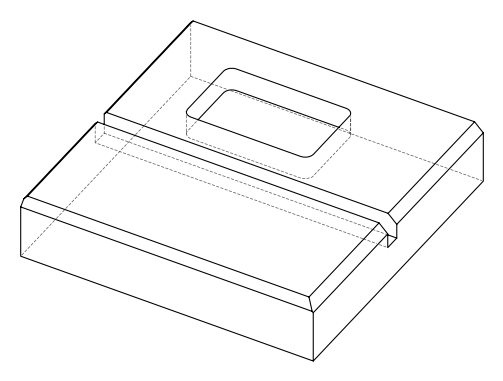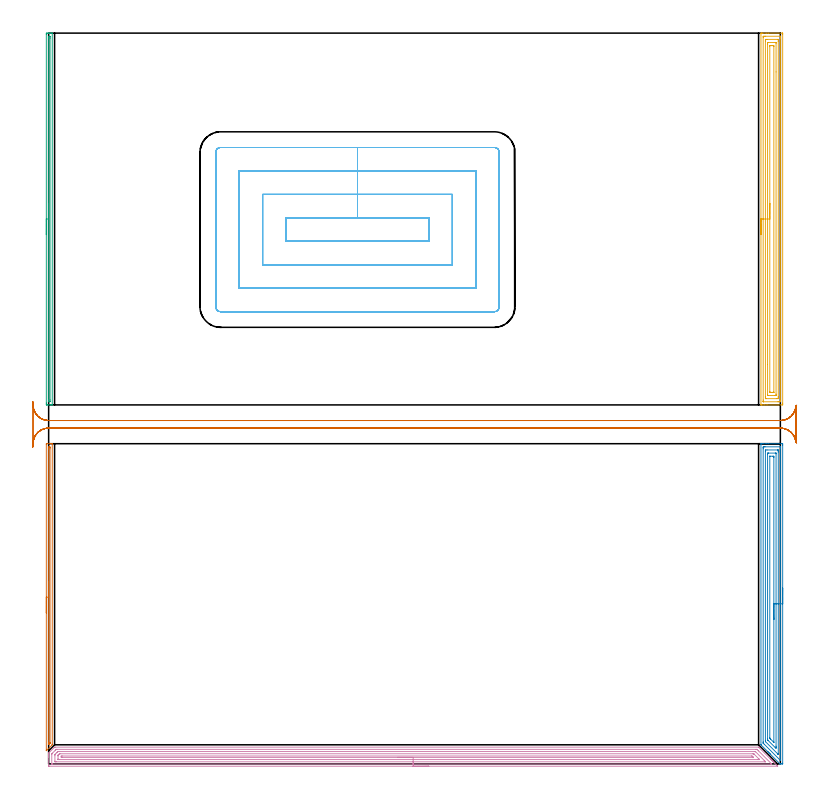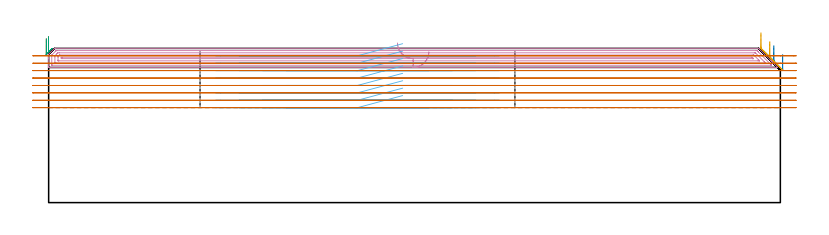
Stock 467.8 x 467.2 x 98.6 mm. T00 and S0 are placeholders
(PLAN: 7 operations, 1 tool changes, 87.2 min)
(1 AREA_MILL | FG_CHAMFER_SURFACE | UGT0205_001 | 3.27 min | 1455 mm3)
(2 AREA_MILL_1 | FG_CHAMFER_SURFACE_1 | UGT0205_001 | 8.29 min | 20440 mm3)
(3 AREA_MILL_2 | FG_CHAMFER_SURFACE_2 | UGT0205_001 | 3.96 min | 1746 mm3)
(4 AREA_MILL_3 | FG_CHAMFER_SURFACE_3 | UGT0205_001 | 18.59 min | 34057 mm3)
(5 AREA_MILL_4 | FG_CHAMFER_SURFACE_4 | UGT0205_001 | 9.81 min | 23623 mm3)
(6 MILL_RECTANGULAR_POCKET | POCKET_RECTANGULAR_STRAIGHT | UGT0201_094 | Follow Part, ap 5, ae 75% | 26.77 min | 948070 mm3)
(7 MILL_RECTANGULAR_SLOT | SLOT_RECTANGULAR | UGT0201_094 | Follow Part, ap 5, ae 75% | 16.54 min | 438296 mm3)
(TOOL UGT0205_001 | Chamfer Mill 20 x 3 x 45 deg. | D20 FL50 Z2)
(TOOL UGT0201_094 | End mill 20 mm | D20 FL38 Z4)
(OP 1 AREA_MILL)
G17 G21 G94 G90
T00 M6
G54
G17 G0 G90 X-1.5 Y96.55 S1061 M3
G43 Z108.6 H0
Z104.8
G94 G1 Y96.588 Z103.928 F250.
Y96.702 Z103.064
Y96.891 Z102.212
Y97.153 Z101.38
Y97.487 Z100.574
Y97.89 Z99.8
Y98.358 Z99.064
Y98.89 Z98.372
Y99.479 Z97.729
Y100.122 Z97.14
Y100.814 Z96.609
Y101.55 Z96.14
Y102.324 Z95.737
Y103.13 Z95.403
Y103.962 Z95.141
Y104.814 Z94.952
Y105.678 Z94.838
Y106.55 Z94.8
Y204.115
X-1.499 Y204.278 Z94.801
X-1.491 Y204.698 Z94.805
X-1.213 Y204.7 Z95.084
X-0.934 Z95.363
X0.845 Z97.14
X1.402 Z97.701
X1.946 Z98.245
X2.264 Y204.694 Z98.555
X2.297 Y204.69 Z98.588
X2.3 Y204.56 Z98.6
Y12.549
X2.299 Y12.205 Z98.586
X2.064 Y11.964 Z98.364
X-1.211 Y8.688 Z95.088
X-1.379 Y8.523 Z94.918
X-1.492 Y8.417 Z94.806
X-1.498 Y8.529 Z94.802
X-1.5 Y8.648 Z94.8
Y8.688
Y106.55
X-0.086 Z96.214
Y201.483
X-0.083 Y202.333 Z96.217
X-0.081 Y202.369 Z96.219
X-0.045 Y202.69 Z96.255
X0.483 Y202.695 Z96.783
X0.845 Y202.69 Z97.145
X0.881 Y202.333 Z97.181
X0.883 Y202.295 Z97.183
X0.886 Y201.442 Z97.186
Y13.399
X0.885 Y13.358 Z97.185
X0.88 Y13.277 Z97.18
X0.877 Y13.238 Z97.177
X0.869 Y13.226 Z97.169
X0.845 Y13.197 Z97.145
X0.522 Y12.872 Z96.822
X0.198 Y12.549 Z96.498
X0.074 Y12.43 Z96.374
X-0.045 Y12.317 Z96.255
X-0.079 Y12.549 Z96.221
X-0.082 Y12.586 Z96.218
X-0.086 Y13.44 Z96.214
Y13.481
Y106.55
Y107.422 Z96.252
Y108.286 Z96.366
Y109.138 Z96.555
Y109.97 Z96.817
Y110.776 Z97.151
Y111.55 Z97.554
Y112.286 Z98.023
Y112.978 Z98.554
Y113.621 Z99.143
Y114.21 Z99.786
Y114.742 Z100.479
Y115.21 Z101.214
Y115.613 Z101.988
Y115.947 Z102.794
Y116.209 Z103.626
Y116.398 Z104.478
Y116.512 Z105.343
Y116.55 Z106.214
G0 Z108.6
M5
M2
(OP 2 AREA_MILL_1)
G17 G21 G94 G90
T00 M6
G54
G17 G0 G90 X469.3 Y112.35 S1061 M3
G43 Z108.6 H0
Z94.7
G94 G1 Y112.312 Z93.828 F250.
Y112.198 Z92.964
Y112.009 Z92.112
Y111.747 Z91.28
Y111.413 Z90.474
Y111.01 Z89.7
Y110.542 Z88.964
Y110.01 Z88.272
Y109.421 Z87.629
Y108.778 Z87.04
Y108.086 Z86.508
Y107.35 Z86.04
Y106.576 Z85.637
Y105.77 Z85.303
Y104.938 Z85.041
Y104.086 Z84.852
Y103.222 Z84.738
Y102.35 Z84.7
Y0.413
X469.296 Y0.16 Z84.704
X469.291 Y0.003 Z84.705
X469.234 Y0.001 Z84.762
X468.922 Y0. Z85.073
X468.294 Z85.705
X467.921 Z86.078
X467.607 Y0.006 Z86.392
X467.6 Y0.009 Z86.399
X467.441 Y0.16 Z86.558
X461.638 Y5.961 Z92.36
X461.474 Y6.124 Z92.521
X461.315 Y6.284 Z92.682
X461.192 Y6.407 Z92.806
X461.036 Y6.562 Z92.959
X460.885 Y6.714 Z93.112
X460.746 Y6.853 Z93.252
X460.598 Y7. Z93.398
X460.455 Y7.144 Z93.543
X460.299 Y7.3 Z93.698
X460.159 Y7.439 Z93.836
X460.025 Y7.574 Z93.973
X459.853 Y7.746 Z94.145
X455.404 Y12.196 Z98.595
X455.402 Y12.202 Z98.597
X455.4 Y12.208 Z98.6
Y204.54
X455.402 Y204.69 Z98.588
X455.533 Y204.697 Z98.46
X455.671 Y204.7 Z98.328
X456.027 Z97.972
X456.655 Z97.34
X458.721 Z95.277
X460.031 Z93.964
X468.64 Z85.357
X468.922 Y204.696 Z85.076
X469.292 Y204.69 Z84.705
X469.296 Y204.475 Z84.702
X469.299 Y204.094 Z84.701
X469.3 Y203.709 Z84.7
Y102.35
X467.886 Z86.114
X467.885 Y2.555 Z86.115
X467.883 Y2.391 Z86.117
X467.879 Y2.207 Z86.121
X467.876 Y2.184 Z86.124
X467.852 Y2.204 Z86.148
X467.824 Y2.23 Z86.176
X467.659 Y2.391 Z86.341
X457.531 Y12.519 Z96.469
X456.951 Y13.101 Z97.049
X456.867 Y13.192 Z97.133
X456.821 Y13.243 Z97.179
X456.82 Y13.284 Z97.18
X456.817 Y13.466 Z97.183
X456.815 Y13.83 Z97.185
X456.814 Y13.993 Z97.186
Y201.417
X456.815 Y202.145 Z97.185
X456.817 Y202.309 Z97.183
X456.821 Y202.664 Z97.179
X457.156 Y202.691 Z96.844
X457.531 Y202.696 Z96.469
X458.024 Y202.7 Z95.976
X467.662 Z86.338
X467.824 Y202.697 Z86.176
X467.852 Y202.695 Z86.148
X467.877 Y202.691 Z86.123
X467.879 Y202.655 Z86.121
X467.884 Y202.474 Z86.116
X467.885 Y202.309 Z86.115
X467.886 Y201.579 Z86.114
Y102.35
X466.472 Z87.528
X466.471 Y6.672 Z87.529
X466.47 Y6.49 Z87.53
X466.465 Y6.126 Z87.535
X466.463 Y6.046 Z87.537
X466.441 Y6.065 Z87.559
X466.385 Y6.118 Z87.615
X466.293 Y6.207 Z87.707
X458.407 Y14.093 Z95.593
X458.311 Y14.192 Z95.689
X458.263 Y14.244 Z95.737
X458.243 Y14.268 Z95.758
X458.236 Y14.341 Z95.764
X458.231 Y14.704 Z95.769
X458.229 Y14.886 Z95.771
Y199.632
X458.23 Y199.812 Z95.77
X458.235 Y200.524 Z95.765
X458.241 Y200.693 Z95.759
X459.283 Y200.7 Z94.717
X466.122 Y200.699 Z87.878
X466.293 Y200.695 Z87.707
X466.459 Y200.69 Z87.541
X466.465 Y200.524 Z87.535
X466.468 Y200.345 Z87.532
X466.471 Y199.632 Z87.529
Y199.45
X466.472 Y102.35 Z87.528
X465.057 Z88.943
Y11.316
X465.056 Y10.79 Z88.944
X465.054 Y10.423 Z88.946
X465.05 Y9.904 Z88.95
X464.525 Y10.423 Z89.475
X460.063 Y14.886 Z93.937
X459.963 Y14.988 Z94.037
X459.754 Y15.207 Z94.246
X459.649 Y15.319 Z94.351
X459.647 Y15.347 Z94.353
X459.645 Y15.41 Z94.355
X459.643 Y15.778 Z94.357
Y16.305
Y197.847
X459.644 Y198.371 Z94.356
X459.647 Y198.548 Z94.353
X459.649 Y198.68 Z94.351
X459.741 Y198.69 Z94.259
X460.159 Y198.699 Z93.841
X460.198 Y198.7 Z93.802
X464.579 Z89.421
X464.956 Y198.692 Z89.044
X465.045 Y198.69 Z88.955
X465.05 Y198.633 Z88.95
X465.053 Y198.569 Z88.947
X465.056 Y198.214 Z88.944
X465.057 Y102.35 Z88.943
X463.643 Z90.357
Y13.993
X463.638 Y13.805 Z90.362
X463.636 Y13.775 Z90.364
X463.612 Y13.793 Z90.388
X463.58 Y13.821 Z90.42
X463.547 Y13.853 Z90.453
X463.405 Y13.993 Z90.595
X461.62 Y15.778 Z92.38
X461.319 Y16.086 Z92.681
X461.112 Y16.298 Z92.888
X461.063 Y16.355 Z92.937
X461.061 Y16.378 Z92.939
X461.059 Y16.432 Z92.941
X461.057 Y16.649 Z92.943
Y196.606
X461.059 Y196.66 Z92.941
X461.061 Y196.685 Z92.939
X461.064 Y196.69 Z92.936
X461.077 Y196.693 Z92.923
X461.286 Y196.699 Z92.714
X463.038 Z90.962
X463.518 Y196.693 Z90.482
X463.628 Y196.69 Z90.372
X463.636 Y196.5 Z90.364
X463.643 Y196.083 Z90.357
Y196.062
Y102.35
Y101.478 Z90.395
Y100.614 Z90.509
Y99.762 Z90.698
Y98.93 Z90.96
Y98.124 Z91.294
Y97.35 Z91.697
Y96.614 Z92.165
Y95.922 Z92.696
Y95.279 Z93.286
Y94.69 Z93.929
Y94.158 Z94.621
Y93.69 Z95.357
Y93.287 Z96.131
Y92.953 Z96.937
Y92.691 Z97.769
Y92.502 Z98.62
Y92.388 Z99.485
Y92.35 Z100.357
G0 Z108.6
M5
M2
(OP 3 AREA_MILL_2)
G17 G21 G94 G90
T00 M6
G54
G17 G0 G90 X-1.5 Y338.35 S1061 M3
G43 Z108.6 H0
Z104.8
G94 G1 Y338.388 Z103.928 F250.
Y338.502 Z103.064
Y338.691 Z102.212
Y338.953 Z101.38
Y339.287 Z100.574
Y339.69 Z99.8
Y340.159 Z99.064
Y340.69 Z98.372
Y341.279 Z97.729
Y341.922 Z97.14
Y342.614 Z96.608
Y343.35 Z96.14
Y344.124 Z95.737
Y344.93 Z95.403
Y345.762 Z95.141
Y346.614 Z94.952
Y347.478 Z94.838
Y348.35 Z94.8
Y466.27
X-1.499 Y466.595 Z94.801
X-1.493 Y467.155 Z94.803
X-1.491 Y467.192 Z94.805
X-0.934 Y467.2 Z95.36
X-0.361 Z95.936
X-0.045 Z96.251
X0.528 Z96.825
X0.845 Z97.14
X1.478 Z97.777
X1.898 Z98.197
X2.259 Y467.193 Z98.55
X2.297 Y467.19 Z98.588
X2.3 Y467.041 Z98.6
Y229.659
X2.297 Y229.51 Z98.588
X2.259 Y229.507 Z98.55
X1.898 Y229.5 Z98.197
X1.478 Z97.777
X0.845 Z97.14
X-0.361 Z95.936
X-0.934 Y229.501 Z95.36
X-1.187 Y229.503 Z95.107
X-1.49 Y229.508 Z94.805
X-1.493 Y229.545 Z94.803
X-1.499 Y230.105 Z94.801
X-1.5 Y230.672 Z94.8
Y348.35
X-0.086 Z96.214
Y463.959
X-0.083 Y464.81 Z96.217
X-0.081 Y464.847 Z96.219
X-0.045 Y465.19 Z96.255
X0.461 Y465.195 Z96.761
X0.845 Y465.19 Z97.145
X0.881 Y464.81 Z97.181
X0.883 Y464.772 Z97.183
X0.886 Y463.918 Z97.186
Y232.741
X0.883 Y231.89 Z97.183
X0.881 Y231.853 Z97.181
X0.845 Y231.51 Z97.145
X0.339 Y231.505 Z96.639
X-0.045 Y231.51 Z96.255
X-0.081 Y231.89 Z96.219
X-0.083 Y231.928 Z96.217
X-0.086 Y232.782 Z96.214
Y348.35
Y349.222 Z96.252
Y350.087 Z96.366
Y350.938 Z96.555
Y351.77 Z96.817
Y352.576 Z97.151
Y353.35 Z97.554
Y354.086 Z98.023
Y354.778 Z98.554
Y355.421 Z99.143
Y356.01 Z99.786
Y356.542 Z100.479
Y357.01 Z101.214
Y357.413 Z101.988
Y357.747 Z102.794
Y358.009 Z103.626
Y358.198 Z104.478
Y358.312 Z105.343
Y358.35 Z106.214
G0 Z108.6
M5
M2
(OP 4 AREA_MILL_3)
G17 G21 G94 G90
T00 M6
G54
G17 G0 G90 X243.05 Y-1.5 S1061 M3
G43 Z108.6 H0
Z96.4
G94 G1 X243.012 Z95.528 F250.
X242.898 Z94.663
X242.709 Z93.812
X242.447 Z92.98
X242.113 Z92.174
X241.71 Z91.4
X241.242 Z90.664
X240.71 Z89.972
X240.121 Z89.329
X239.478 Z88.74
X238.786 Z88.208
X238.05 Z87.74
X237.276 Z87.337
X236.47 Z87.003
X235.638 Z86.741
X234.787 Z86.552
X233.922 Z86.438
X233.05 Z86.4
X0.626
X0.227 Y-1.496 Z86.402
X0.01 Y-1.492 Z86.405
X0. Y-1.104 Z86.794
Y4.161 Z92.055
Y4.687 Z92.583
Y5.039 Z92.934
Y5.564 Z93.46
Y5.916 Z93.81
X0.001 Y6.794 Z94.692
X0.003 Y6.893 Z94.788
X0.03 Y6.932 Z94.828
X3.479 Y10.38 Z98.277
X3.806 Y10.702 Z98.582
X4.202 Y10.7 Z98.6
X453.853
X453.895 Y10.694 Z98.591
X453.928 Y10.67 Z98.567
X454.27 Y10.33 Z98.23
X461.318 Y3.284 Z91.18
X461.451 Y3.15 Z91.048
X461.619 Y2.982 Z90.879
X461.757 Y2.845 Z90.741
X461.898 Y2.703 Z90.601
X462.05 Y2.551 Z90.448
X462.196 Y2.406 Z90.302
X462.345 Y2.256 Z90.154
X462.481 Y2.12 Z90.018
X462.635 Y1.967 Z89.862
X463.129 Y1.471 Z89.371
X463.388 Y1.213 Z89.111
X463.512 Y1.09 Z88.986
X463.851 Y0.749 Z88.649
X465.977 Y-1.377 Z86.522
X466.07 Y-1.473 Z86.425
X466.083 Y-1.494 Z86.403
X466.07 Y-1.499 Z86.399
X233.05 Y-1.5 Z86.4
Y-0.086 Z87.814
X2.414 Y-0.085 Z87.815
X2.27 Y-0.084 Z87.816
X2.054 Y-0.08 Z87.82
X2.01 Y-0.078 Z87.822
X2.005 Y-0.047 Z87.853
X2.003 Y-0.013 Z87.887
X2. Y0.18 Z88.08
X2.001 Y5.916 Z93.816
X2.004 Y6.319 Z94.219
X2.01 Y6.438 Z94.338
X2.081 Y6.519 Z94.419
X2.378 Y6.829 Z94.729
X4.202 Y8.652 Z96.552
X4.593 Y9.042 Z96.942
X4.762 Y9.208 Z97.108
X4.827 Y9.267 Z97.167
X4.843 Y9.279 Z97.179
X4.862 Y9.282 Z97.182
X4.908 Y9.284 Z97.184
X5.096 Y9.285 Z97.185
X5.239 Y9.286 Z97.186
X452.208
X452.583 Y9.284 Z97.184
X452.771 Y9.281 Z97.181
X452.86 Y9.279 Z97.179
X452.959 Y9.186 Z97.086
X453.601 Y8.549 Z96.449
X453.853 Y8.298 Z96.198
X461.898 Y0.252 Z88.152
X462.153 Y-0.008 Z87.892
X462.205 Y-0.065 Z87.835
X462.217 Y-0.08 Z87.82
X462.202 Y-0.081 Z87.819
X462.142 Y-0.083 Z87.817
X461.898 Y-0.085 Z87.815
X461.755 Y-0.086 Z87.814
X233.05
Y1.328 Z89.228
X5.096 Y1.329 Z89.229
X4.404 Y1.33 Z89.23
X4.202 Y1.333 Z89.233
X4.01 Y1.337 Z89.237
X4.005 Y1.529 Z89.429
X4.001 Y1.726 Z89.626
Y5.236 Z93.136
X4.01 Y5.916 Z93.816
X4.019 Y6.008 Z93.908
X4.062 Y6.054 Z93.954
X4.202 Y6.201 Z94.101
X5.096 Y7.097 Z94.997
X5.387 Y7.386 Z95.286
X5.676 Y7.671 Z95.571
X5.835 Y7.824 Z95.724
X5.892 Y7.865 Z95.765
X6.884 Y7.871 Z95.771
X451.171
X451.375 Y7.87 Z95.77
X451.782 Y7.864 Z95.764
X451.827 Y7.863 Z95.763
X451.84 Y7.853 Z95.753
X451.869 Y7.829 Z95.729
X451.924 Y7.777 Z95.677
X452.03 Y7.671 Z95.571
X457.428 Y2.273 Z90.173
X458.168 Y1.529 Z89.429
X458.322 Y1.368 Z89.268
X458.339 Y1.335 Z89.235
X458.322 Y1.334 Z89.234
X457.632 Y1.329 Z89.229
X233.05 Y1.328 Z89.228
Y2.743 Z90.643
X6.541
X6.147 Y2.746 Z90.646
X6.076 Y2.748 Z90.648
X6.01 Y2.752 Z90.652
X6.008 Y2.851 Z90.751
X6. Y3.274 Z91.174
Y5.029 Z92.929
X6.008 Y5.472 Z93.372
X6.01 Y5.526 Z93.426
X6.027 Y5.567 Z93.467
X6.084 Y5.629 Z93.529
X6.18 Y5.729 Z93.629
X6.365 Y5.916 Z93.816
X6.623 Y6.173 Z94.073
X6.884 Y6.43 Z94.33
X6.911 Y6.45 Z94.35
X6.928 Y6.453 Z94.353
X6.97 Y6.455 Z94.355
X7.055 Y6.457 Z94.357
X7.227
X450.277
X450.622 Y6.455 Z94.355
X450.757 Y6.452 Z94.352
X450.786 Y6.451 Z94.351
X450.877 Y6.366 Z94.266
X450.998 Y6.25 Z94.15
X451.171 Y6.08 Z93.98
X451.335 Y5.916 Z93.816
X453.968 Y3.284 Z91.184
X454.078 Y3.172 Z91.072
X454.287 Y2.961 Z90.861
X454.415 Y2.827 Z90.727
X454.489 Y2.747 Z90.647
X454.481
X454.402 Y2.745 Z90.645
X453.853 Y2.743 Z90.643
X453.51
X233.05
Y4.157 Z92.057
X8.676
X8.01 Y4.161 Z92.061
X8.005 Y4.815 Z92.715
X8.01 Y5.039 Z92.939
X8.667 Y5.043 Z92.943
X449.379
X449.751 Y5.039 Z92.939
X450.277 Y4.519 Z92.419
X450.629 Y4.161 Z92.061
X450.281 Y4.157 Z92.057
X450.277
X233.05
X232.178 Z92.095
X231.314 Z92.209
X230.462 Z92.398
X229.63 Z92.66
X228.824 Z92.994
X228.05 Z93.397
X227.314 Z93.865
X226.622 Z94.396
X225.979 Z94.986
X225.39 Z95.629
X224.859 Z96.321
X224.39 Z97.057
X223.987 Z97.831
X223.653 Z98.637
X223.391 Z99.469
X223.202 Z100.32
X223.088 Z101.185
X223.05 Z102.057
G0 Z108.6
M5
M2
(OP 5 AREA_MILL_4)
G17 G21 G94 G90
T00 M6
G54
G17 G0 G90 X455.4 Y338.35 S1061 M3
G43 Z108.6 H0
G94 G1 Y338.388 Z107.728 F250.
Y338.502 Z106.863
Y338.691 Z106.012
Y338.953 Z105.18
Y339.287 Z104.374
Y339.69 Z103.6
Y340.158 Z102.864
Y340.69 Z102.172
Y341.279 Z101.529
Y341.922 Z100.939
Y342.614 Z100.408
Y343.35 Z99.94
Y344.124 Z99.537
Y344.93 Z99.203
Y345.762 Z98.941
Y346.614 Z98.752
Y347.478 Z98.638
Y348.35 Z98.6
Y467.041
X455.402 Y467.19 Z98.588
X455.532 Y467.197 Z98.46
X455.669 Y467.2 Z98.33
X456.031 Z97.968
X456.655 Z97.34
X458.719 Z95.279
X460.031 Z93.964
X468.922 Z85.075
X469.207 Y467.197 Z84.79
X469.292 Y467.19 Z84.705
X469.299 Y467.103 Z84.699
X469.3 Y466.595 Z84.7
Y230.612
X469.299 Y230.105 Z84.701
X469.296 Y229.724 Z84.702
X469.292 Y229.51 Z84.705
X468.922 Y229.5 Z85.075
X459.283 Z94.712
X457.842 Z96.154
X456.655 Z97.34
X455.669 Z98.33
X455.534 Y229.501 Z98.458
X455.491 Y229.502 Z98.501
X455.403 Y229.51 Z98.588
X455.4 Y229.659 Z98.6
Y348.35
X456.814 Z97.186
X456.815 Y464.647 Z97.185
X456.816 Y464.81 Z97.184
X456.821 Y465.166 Z97.179
X457.157 Y465.191 Z96.843
X457.531 Y465.197 Z96.469
X458.025 Y465.2 Z95.975
X458.407 Z95.593
X467.663 Z86.337
X467.824 Y465.198 Z86.176
X467.852 Y465.195 Z86.148
X467.877 Y465.191 Z86.123
X467.879 Y465.155 Z86.121
X467.884 Y464.974 Z86.116
X467.885 Y464.81 Z86.115
X467.886 Y463.918 Z86.114
X467.885 Y232.053 Z86.115
X467.884 Y231.89 Z86.116
X467.879 Y231.534 Z86.121
X467.543 Y231.509 Z86.457
X467.169 Y231.503 Z86.831
X466.676 Y231.5 Z87.324
X466.293 Z87.707
X457.037 Z96.963
X456.876 Y231.502 Z97.124
X456.848 Y231.505 Z97.152
X456.823 Y231.509 Z97.177
X456.821 Y231.545 Z97.179
X456.816 Y231.726 Z97.184
X456.815 Y231.89 Z97.185
X456.814 Y232.62 Z97.186
Y348.35
X458.228 Z95.772
X458.229 Y462.133 Z95.771
X458.23 Y462.314 Z95.77
X458.235 Y463.025 Z95.765
X458.242 Y463.193 Z95.758
X459.283 Y463.2 Z94.717
X466.123 Y463.199 Z87.877
X466.293 Y463.195 Z87.707
X466.458 Y463.19 Z87.542
X466.464 Y463.025 Z87.536
X466.468 Y462.847 Z87.532
X466.471 Y462.133 Z87.529
Y461.951
Y234.567
X466.47 Y234.386 Z87.53
X466.465 Y233.675 Z87.535
X466.458 Y233.507 Z87.542
X465.417 Y233.5 Z88.583
X458.577 Y233.501 Z95.423
X458.407 Y233.505 Z95.593
X458.242 Y233.51 Z95.758
X458.236 Y233.675 Z95.764
X458.232 Y233.853 Z95.768
X458.229 Y234.567 Z95.771
Y234.749
X458.228 Y348.35 Z95.772
X459.643 Z94.357
Y460.348
X459.644 Y460.873 Z94.356
X459.647 Y461.05 Z94.353
X459.649 Y461.181 Z94.351
X459.742 Y461.19 Z94.258
X460.159 Y461.199 Z93.841
X460.199 Y461.2 Z93.801
X464.581 Z89.419
X464.956 Y461.192 Z89.044
X465.044 Y461.19 Z88.956
X465.05 Y461.134 Z88.95
X465.053 Y461.07 Z88.947
X465.056 Y460.715 Z88.944
X465.057 Y442.392 Z88.943
Y236.352
X465.056 Y235.827 Z88.944
X465.053 Y235.65 Z88.947
X465.051 Y235.519 Z88.949
X464.958 Y235.51 Z89.042
X464.541 Y235.501 Z89.459
X464.501 Y235.5 Z89.499
X460.119 Z93.881
X459.744 Y235.508 Z94.256
X459.656 Y235.51 Z94.344
X459.65 Y235.566 Z94.35
X459.647 Y235.63 Z94.353
X459.644 Y235.985 Z94.356
X459.643 Y255.358 Z94.357
Y348.35
X461.057 Z92.943
X461.058 Y458.999 Z92.942
X461.059 Y459.107 Z92.941
X461.061 Y459.161 Z92.939
X461.063 Y459.182 Z92.937
X461.08 Y459.19 Z92.92
X461.29 Y459.197 Z92.71
X461.912 Y459.199 Z92.088
X462.163 Y459.2 Z91.837
X462.788 Z91.212
X463.04 Y459.199 Z90.96
X463.517 Y459.193 Z90.483
X463.627 Y459.19 Z90.373
X463.636 Y459.001 Z90.364
X463.643 Y458.585 Z90.357
Y458.563
Y237.701
X463.641 Y237.593 Z90.359
X463.639 Y237.539 Z90.361
X463.637 Y237.518 Z90.363
X463.62 Y237.51 Z90.38
X463.41 Y237.503 Z90.59
X462.788 Y237.501 Z91.212
X462.537 Y237.5 Z91.463
X461.912 Z92.088
X461.66 Y237.501 Z92.34
X461.183 Y237.507 Z92.817
X461.073 Y237.51 Z92.927
X461.064 Y237.699 Z92.936
X461.057 Y238.115 Z92.943
Y238.137
Y348.35
Y349.222 Z92.981
Y350.086 Z93.095
Y350.938 Z93.284
Y351.77 Z93.546
Y352.576 Z93.88
Y353.35 Z94.283
Y354.086 Z94.752
Y354.778 Z95.283
Y355.421 Z95.872
Y356.01 Z96.515
Y356.542 Z97.207
Y357.01 Z97.943
Y357.413 Z98.717
Y357.747 Z99.523
Y358.009 Z100.355
Y358.198 Z101.207
Y358.312 Z102.072
Y358.35 Z102.943
G0 Z108.6
M5
M2
(OP 6 MILL_RECTANGULAR_POCKET)
G17 G21 G94 G90
T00 M6
G54
G17 G0 G90 X226.327 Y349.1 S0 M3
G43 Z108.6 H0
Z101.6
G94 G1 X197.45 Z93.862 F250.
X151.8 F500.
Y334.1
X243.1
Y349.1
X197.45
Y364.1
X136.8
Y319.1
X258.1
Y364.1
X197.45
Y379.1
X121.8
Y304.1
X273.1
Y379.1
X197.45
Y394.1
X110.
G3 X106.8 Y390.9 R3.2
G1 Y292.3
G3 X110. Y289.1 R3.2
G1 X284.9
G3 X288.1 Y292.3 R3.2
G1 Y390.9
G3 X284.9 Y394.1 R3.2
G1 X197.45
X196.45
G0 X226.327 Y349.1 Z96.862
G1 X197.45 Z89.125 F250.
X151.8 F500.
Y334.1
X243.1
Y349.1
X197.45
Y364.1
X136.8
Y319.1
X258.1
Y364.1
X197.45
Y379.1
X121.8
Y304.1
X273.1
Y379.1
X197.45
Y394.1
X110.
G3 X106.8 Y390.9 R3.2
G1 Y292.3
G3 X110. Y289.1 R3.2
G1 X284.9
G3 X288.1 Y292.3 R3.2
G1 Y390.9
G3 X284.9 Y394.1 R3.2
G1 X197.45
X196.45
G0 X226.327 Y349.1 Z92.125
G1 X197.45 Z84.387 F250.
X151.8 F500.
Y334.1
X243.1
Y349.1
X197.45
Y364.1
X136.8
Y319.1
X258.1
Y364.1
X197.45
Y379.1
X121.8
Y304.1
X273.1
Y379.1
X197.45
Y394.1
X110.
G3 X106.8 Y390.9 R3.2
G1 Y292.3
G3 X110. Y289.1 R3.2
G1 X284.9
G3 X288.1 Y292.3 R3.2
G1 Y390.9
G3 X284.9 Y394.1 R3.2
G1 X197.45
X196.45
G0 X226.327 Y349.1 Z87.387
G1 X197.45 Z79.65 F250.
X151.8 F500.
Y334.1
X243.1
Y349.1
X197.45
Y364.1
X136.8
Y319.1
X258.1
Y364.1
X197.45
Y379.1
X121.8
Y304.1
X273.1
Y379.1
X197.45
Y394.1
X110.
G3 X106.8 Y390.9 R3.2
G1 Y292.3
G3 X110. Y289.1 R3.2
G1 X284.9
G3 X288.1 Y292.3 R3.2
G1 Y390.9
G3 X284.9 Y394.1 R3.2
G1 X197.45
X196.45
G0 X226.327 Y349.1 Z82.65
G1 X197.45 Z74.912 F250.
X151.8 F500.
Y334.1
X243.1
Y349.1
X197.45
Y364.1
X136.8
Y319.1
X258.1
Y364.1
X197.45
Y379.1
X121.8
Y304.1
X273.1
Y379.1
X197.45
Y394.1
X110.
G3 X106.8 Y390.9 R3.2
G1 Y292.3
G3 X110. Y289.1 R3.2
G1 X284.9
G3 X288.1 Y292.3 R3.2
G1 Y390.9
G3 X284.9 Y394.1 R3.2
G1 X197.45
X196.45
G0 X226.327 Y349.1 Z77.912
G1 X197.45 Z70.175 F250.
X151.8 F500.
Y334.1
X243.1
Y349.1
X197.45
Y364.1
X136.8
Y319.1
X258.1
Y364.1
X197.45
Y379.1
X121.8
Y304.1
X273.1
Y379.1
X197.45
Y394.1
X110.
G3 X106.8 Y390.9 R3.2
G1 Y292.3
G3 X110. Y289.1 R3.2
G1 X284.9
G3 X288.1 Y292.3 R3.2
G1 Y390.9
G3 X284.9 Y394.1 R3.2
G1 X197.45
X196.45
G0 X226.327 Y349.1 Z73.175
G1 X197.45 Z65.437 F250.
X151.8 F500.
Y334.1
X243.1
Y349.1
X197.45
Y364.1
X136.8
Y319.1
X258.1
Y364.1
X197.45
Y379.1
X121.8
Y304.1
X273.1
Y379.1
X197.45
Y394.1
X110.
G3 X106.8 Y390.9 R3.2
G1 Y292.3
G3 X110. Y289.1 R3.2
G1 X284.9
G3 X288.1 Y292.3 R3.2
G1 Y390.9
G3 X284.9 Y394.1 R3.2
G1 X197.45
X196.45
G0 X226.327 Y349.1 Z68.437
G1 X197.45 Z60.7 F250.
X151.8 F500.
Y334.1
X243.1
Y349.1
X197.45
Y364.1
X136.8
Y319.1
X258.1
Y364.1
X197.45
Y379.1
X121.8
Y304.1
X273.1
Y379.1
X197.45
Y394.1
X110.
G3 X106.8 Y390.9 R3.2
G1 Y292.3
G3 X110. Y289.1 R3.2
G1 X284.9
G3 X288.1 Y292.3 R3.2
G1 Y390.9
G3 X284.9 Y394.1 R3.2
G1 X197.45
X196.45
G0 Z108.6
M5
M2
(OP 7 MILL_RECTANGULAR_SLOT)
G17 G21 G94 G90
T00 M6
G54
G17 G0 G90 X477.962 Y227.106 S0 M3
G43 Z108.6 H0
Z93.862
G94 G1 X476.464 Y224.507 F250.
G2 X467.8 Y219.5 R10. F500.
G1 X0.
G2 X-9.97 Y228.726 R10.
G1 X-10.
Y205.474
X-9.97
G2 X0. Y214.7 R10.
G1 X467.8
G2 X476.464 Y209.693 R10.
G1 X477.962 Y207.094 F250.
G0 X478.24 Y229.443 Z89.125
G1 X477.363 Y226.575
G2 X467.8 Y219.5 R10. F500.
G1 X0.
G2 X-9.97 Y228.726 R10.
G1 X-10.
Y205.474
X-9.97
G2 X0. Y214.7 R10.
G1 X467.8
G2 X477.362 Y207.628 R10.
G1 X478.24 Y204.76 F250.
G0 Z108.6
X-10.202 Y202.483
Z84.387
G1 X-9.97 Y205.474
G2 X0. Y214.7 R10. F500.
G1 X467.8
G2 X477.77 Y205.474 R10.
G1 X477.8
Y228.726
X477.77
G2 X467.8 Y219.5 R10.
G1 X0.
G2 X-9.97 Y228.726 R10.
G1 X-10.202 Y231.717 F250.
G0 Y202.483 Z79.65
G1 X-9.97 Y205.474
G2 X0. Y214.7 R10. F500.
G1 X467.8
G2 X477.77 Y205.474 R10.
G1 X477.8
Y228.726
X477.77
G2 X467.8 Y219.5 R10.
G1 X0.
G2 X-9.97 Y228.726 R10.
G1 X-10.202 Y231.717 F250.
G0 Y202.483 Z74.912
G1 X-9.97 Y205.474
G2 X0. Y214.7 R10. F500.
G1 X467.8
G2 X477.77 Y205.474 R10.
G1 X477.8
Y228.726
X477.77
G2 X467.8 Y219.5 R10.
G1 X0.
G2 X-9.97 Y228.726 R10.
G1 X-10.202 Y231.717 F250.
G0 Y202.483 Z70.175
G1 X-9.97 Y205.474
G2 X0. Y214.7 R10. F500.
G1 X467.8
G2 X477.77 Y205.474 R10.
G1 X477.8
Y228.726
X477.77
G2 X467.8 Y219.5 R10.
G1 X0.
G2 X-9.97 Y228.726 R10.
G1 X-10.202 Y231.717 F250.
G0 Y202.483 Z65.437
G1 X-9.97 Y205.474
G2 X0. Y214.7 R10. F500.
G1 X467.8
G2 X477.77 Y205.474 R10.
G1 X477.8
Y228.726
X477.77
G2 X467.8 Y219.5 R10.
G1 X0.
G2 X-9.97 Y228.726 R10.
G1 X-10.202 Y231.717 F250.
G0 Y202.483 Z60.7
G1 X-9.97 Y205.474
G2 X0. Y214.7 R10. F500.
G1 X467.8
G2 X477.77 Y205.474 R10.
G1 X477.8
Y228.726
X477.77
G2 X467.8 Y219.5 R10.
G1 X0.
G2 X-9.97 Y228.726 R10.
G1 X-10.202 Y231.717 F250.
G0 Z108.6
M5
M2
